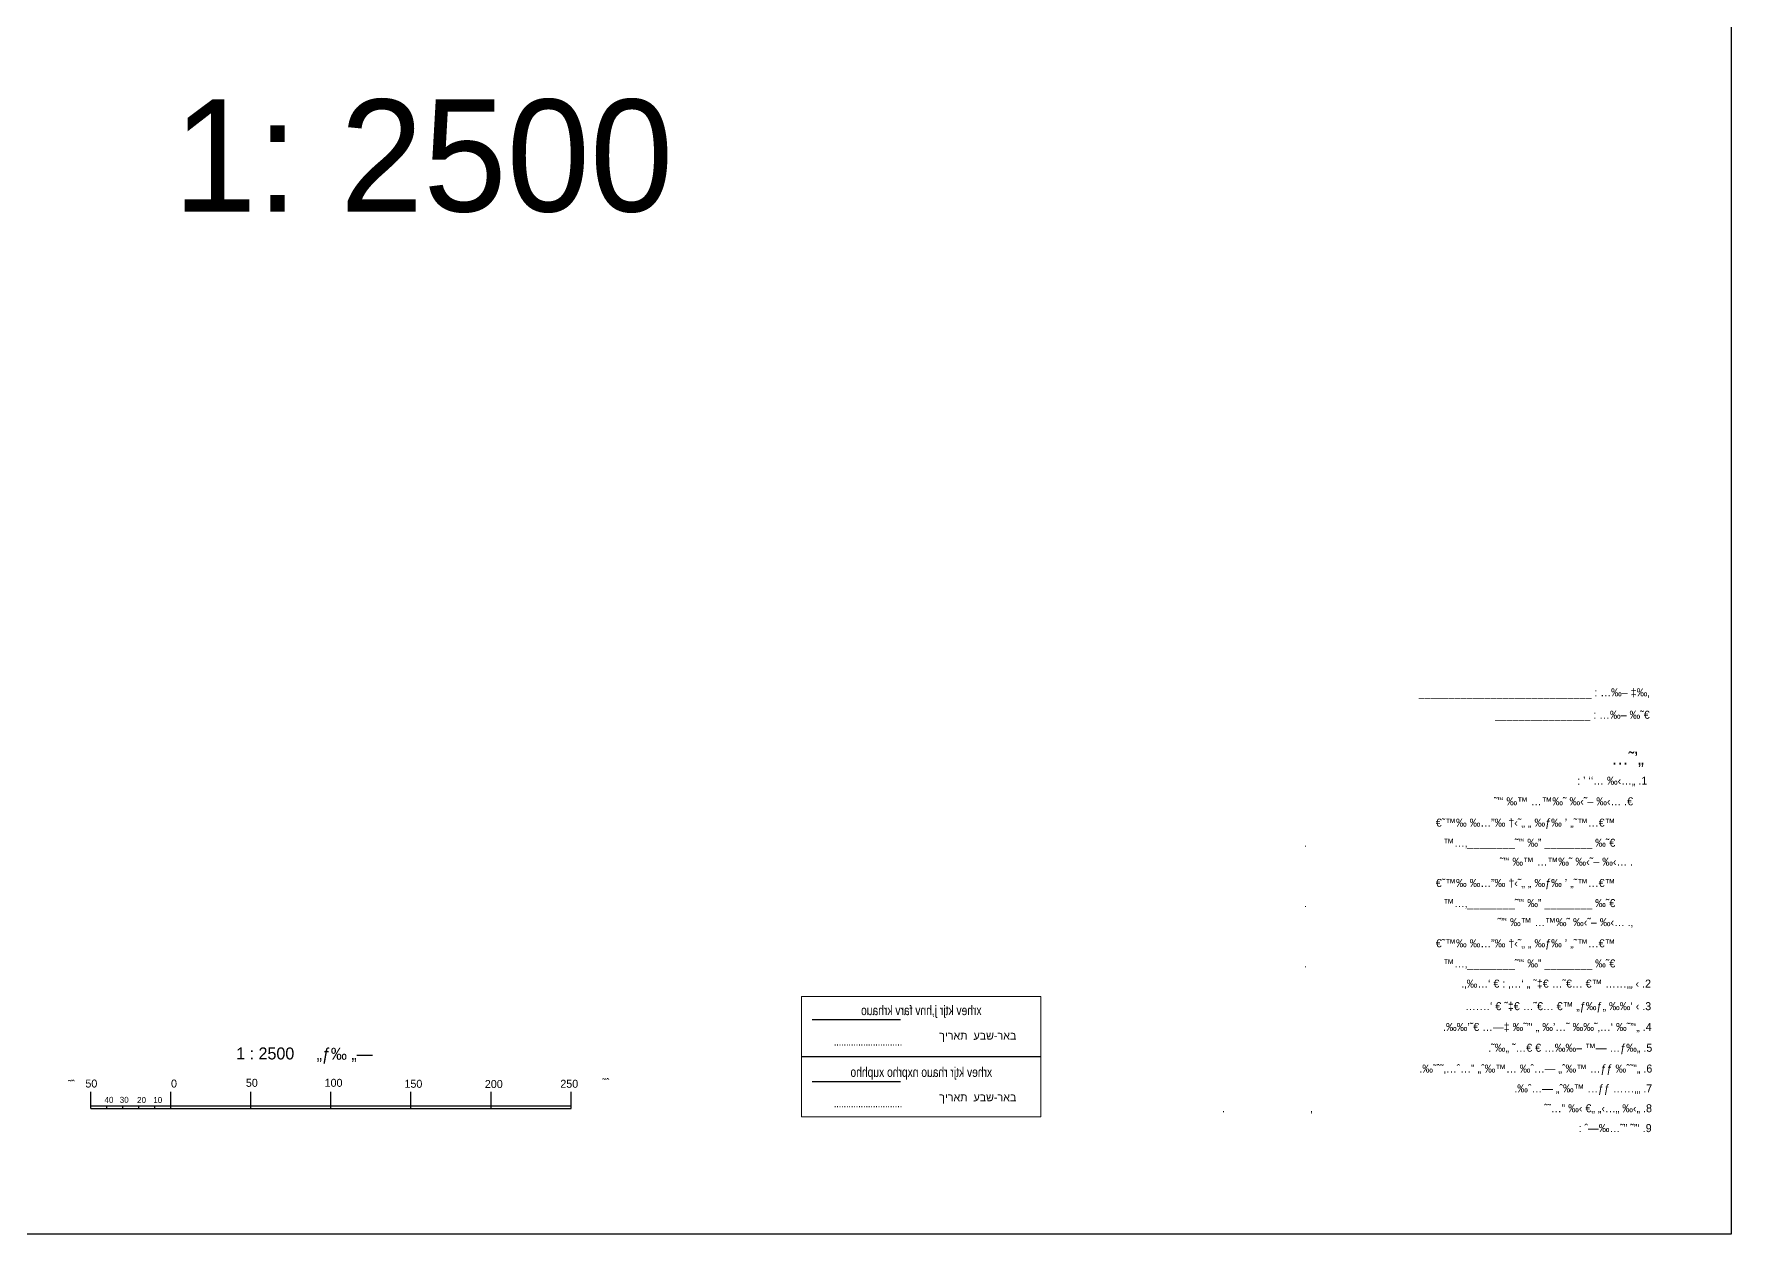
# Model space of a CAD drawing. Header units: millimetres. Extents: x 178072 to 181473, y 610673 to 612173.
# Drawn here: x 180413 to 181473, y 610673 to 611423 of the extents above; entities that cross this region are included whole.
import ezdxf
from ezdxf.enums import TextEntityAlignment as Align

# ---------------------------------------------------------------- set-up
doc = ezdxf.new("R2010")
doc.units = ezdxf.units.MM
doc.header["$LTSCALE"] = 6
for name, color, linetype in [('REMARKS', 7, 'Continuous'), ('TR_GILAYON', 7, 'Continuous'), ('TR_GILYON', 7, 'Continuous')]:
    doc.layers.add(name, color=color, linetype=linetype)
doc.layers.add('T', color=6, linetype='Continuous', lineweight=15)
doc.styles.add('HEBTEXT', font='HEBTXT.SHX')
doc.styles.add('sivan', font='sivan_m.shx', dxfattribs={"bigfont": 'extfont2.shx'})
doc.styles.add('style1', font='tovana02.shx')
doc.styles.add('TRHEBTXT', font='HEBTXT.SHX')

# ---------------------------------------------------------------- blocks, each defined once
blk = doc.blocks.new('RISH-MAX')
at = {"layer": 'TR_GILAYON'}
blk.add_lwpolyline([(0, 0), (0, 600), (700, 600), (700, 0)], close=True, dxfattribs=at)
blk = doc.blocks.new('SCL2500')
at = {"layer": 'TR_GILAYON'}
for p, q in [((-63.01, 24.82), (-63.01, 29.02)), ((-63.01, 25.52), (56.99, 25.52)), ((-59.01, 24.82), (-59.01, 25.52)), ((-55.01, 24.82), (-55.01, 25.52)), ((-51.01, 24.82), (-51.01, 25.52)), ((-47.01, 24.82), (-47.01, 25.52)), ((-43.01, 24.82), (-43.01, 29.02)), ((-23.01, 24.82), (-23.01, 29.02)), ((-3.01, 24.82), (-3.01, 29.02)), ((16.99, 24.82), (16.99, 29.02)), ((36.99, 24.82), (36.99, 29.02)), ((56.99, 24.82), (56.99, 29.02)), ((-63.01, 24.82), (56.99, 24.82))]:
    blk.add_line(p, q, dxfattribs=at)
at = {"layer": 'TR_GILAYON', "style": 'HEBTEXT'}
for s, height, p in [('1 : 2500', 3, (-26.68, 37.12)), ('„ƒ‰ „—', 3, (-6.6, 37.03)), ('0', 2, (-42.98, 30.09)), ('50', 2, (-24.27, 30.28)), ('100', 2, (-4.59, 30.28)), ('150', 2, (15.36, 30.04)), ('200', 2, (35.45, 29.99)), ('250', 2, (54.31, 30.04)), ('40', 1.5, (-59.6, 26.27)), ('30', 1.5, (-55.8, 26.27)), ('20', 1.5, (-51.46, 26.23)), ('10', 1.5, (-47.41, 26.23))]:
    blk.add_text(s, height=height, dxfattribs=at).set_placement(p)
for s, p in [('˜ˆ', (-66.96, 29.94)), ('50', (-61.4, 30.1)), ('˜ˆ', (66.59, 30.33))]:
    blk.add_text(s, height=2, dxfattribs=at).set_placement(p, align=Align.RIGHT)

msp = doc.modelspace()

# ---------------------------------------------------------------- linework, layer by layer
for p, q in [((180899, 610807.2), (180954.2, 610807.2)), ((180892.3, 610784.1), (181041.8, 610784.1)), ((180899, 610768.6), (180954.2, 610768.6))]:
    msp.add_line(p, q)
at = {"layer": 'T'}
for p, q in [((181041.8, 610821.7), (180892.3, 610821.7)), ((180892.3, 610821.7), (180892.3, 610746.5)), ((181041.8, 610746.4), (181041.8, 610821.7)), ((180892.3, 610746.5), (181041.8, 610746.5))]:
    msp.add_line(p, q, dxfattribs=at)

# ---------------------------------------------------------------- block references
at = {"layer": 'TR_GILYON', "xscale": 2.5, "yscale": 2.5, "zscale": 2.5}
for name, p in [('RISH-MAX', (179723.1, 610673.2)), ('SCL2500', (180605.9, 610689.5))]:
    msp.add_blockref(name, p, dxfattribs=at)

# ---------------------------------------------------------------- texts
at = {"layer": 'REMARKS', "style": 'HEBTEXT'}
for s, p in [('_____________________________ : …‰– ‡‰‚', (181422.3, 611009.2)), ('________________ : …‰– ‰˜€', (181422.3, 610995.2)), ('.‚‰…‘ € : ‚…‘ „ ˜‡€ …˜€… €™ ……‚„ ‹ .2', (181423.1, 610827.2)), ('.……‘ € ˜‡€ …˜€… €™ „ƒ‰ƒ„ ‰‰‘ ‹ .3', (181423.2, 610813.1)), ('.‰‰’˜€ …—‡ ‰˜”‘ „ ‰’…˜ ‰‰˜‚…‘ ‰˜”‘„ .4', (181423.5, 610800.1)), ('.˜‰„ ˜…€ € …‰‰– ™— …ƒ‰„ .5', (181423.9, 610787.1)), ('.‰˜ˆ˜‚…ˆ…” „ˆ‰™… ‰ˆ…— „ˆ‰™ …ƒƒ ‰ˆ˜”„ .6', (181423.9, 610774.1)), ('  .‰ˆ…— „ˆ‰™ …ƒƒ ……‚„ .7', (181423.8, 610761.7)), ('ˆ˜…” ‰‹ €„ „‹…„ ‰‹„ .8', (181423.7, 610749.3)), ('.', (181156.9, 610749.3)), (',', (181211.9, 610749.3)), (': ˆ—‰…˜” ˜”‘ .9', (181423.5, 610736.9))]:
    msp.add_text(s, height=5, dxfattribs=at).set_placement(p, align=Align.RIGHT)
at = {"layer": 'T', "style": 'TRHEBTXT'}
for s, height, p in [('1: 2500', 70, (180656.1, 611312.2)), ('ךיראת  עבש-ראב', 5, (181002.5, 610794.6)), ('ךיראת  עבש-ראב', 5, (181002.5, 610756.1))]:
    msp.add_text(s, height=height, dxfattribs=at).set_placement(p, align=Align.CENTER)
at = {"layer": 'T', "style": 'sivan', "text_generation_flag": 2, "width": 0.8}
for s, p in [('xrhev ktjr j,hnv farv krhauo', (180967.2, 610810)), ('xrhev ktjr rhauo nxprho xuphho', (180967.2, 610771.4))]:
    msp.add_text(s, height=6, dxfattribs=at).set_placement(p, align=Align.CENTER)
at = {"layer": 'T', "style": 'style1', "width": 0.82}
for p in [(180933.9, 610791), (180933.9, 610752.4)]:
    msp.add_text('............................', height=5, dxfattribs=at).set_placement(p, align=Align.CENTER)
at = {"layer": 'TR_GILAYON', "style": 'HEBTEXT'}
for s, height, p in [('…˜’„', 8, (181418.6, 610966.6)), (': ’ ‘‘… ‰‹…„ .1', 5, (181420.8, 610954)), ('˜”‘ ‰™ …™‰˜ ‰‹˜– ‰‹… .€', 5, (181411.9, 610941.1)), ('€˜™‰ ‰…”‰ †‹˜„ „ ‰ƒ‰ ’ „˜™…€™', 5, (181400.8, 610927.8)), ('.', 5, (181208.1, 610915.2)), (' ™…‚________˜”‘ ‰” ________ ‰˜€', 5, (181400.8, 610915.2)), (' ˜”‘ ‰™ …™‰˜ ‰‹˜– ‰‹… .', 5, (181411.9, 610903.4)), ('€˜™‰ ‰…”‰ †‹˜„ „ ‰ƒ‰ ’ „˜™…€™', 5, (181400.8, 610890.1)), (' ™…‚________˜”‘ ‰” ________ ‰˜€', 5, (181400.8, 610877.5)), ('.', 5, (181208.1, 610877.5)), (' ˜”‘ ‰™ …™‰˜ ‰‹˜– ‰‹… .‚', 5, (181411.9, 610865.6)), ('€˜™‰ ‰…”‰ †‹˜„ „ ‰ƒ‰ ’ „˜™…€™', 5, (181400.8, 610852.4)), ('.', 5, (181208.1, 610839.8)), (' ™…‚________˜”‘ ‰” ________ ‰˜€', 5, (181400.8, 610839.8))]:
    msp.add_text(s, height=height, dxfattribs=at).set_placement(p, align=Align.RIGHT)

doc.saveas('drawing.dxf')
